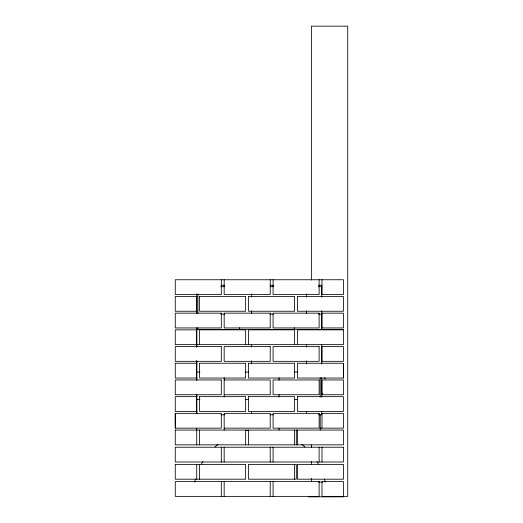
<?xml version="1.0" encoding="UTF-8"?>
<svg xmlns="http://www.w3.org/2000/svg" width="523" height="523" viewBox="0 0 523 523"><rect width="100%" height="100%" fill="white"/><g stroke="black" fill="none" stroke-linecap="round" stroke-linejoin="round"><path stroke-width="0.78" d="M175.264 428.141L175.264 413.353L221.307 413.353L221.307 428.141L175.264 428.141L175.264 413.353M196.74 479.199L196.74 464.404M196.74 444.844L196.74 428.442M196.74 329.85L196.74 347.063L196.74 344.644M196.74 311.244L196.74 296.449M199.603 479.199L199.603 464.404M199.603 444.844L199.603 430.05M199.603 344.644L199.603 329.85L245.647 329.85L245.647 344.644M245.647 444.844L245.647 430.05M248.51 444.844L248.51 430.05M248.51 344.644L248.51 329.85L294.554 329.85L294.554 344.644M294.554 479.199L294.554 464.404M294.554 444.844L294.554 430.05M297.417 444.844L297.417 430.05M297.417 344.644L297.417 329.85L343.461 329.85M343.461 378.044L343.461 363.25L297.417 363.25L297.417 378.044L343.461 378.044L343.461 363.25M221.249 285.238L224.517 285.238M270.273 285.238L273.542 285.238M318.481 285.238L321.75 285.238L321.75 297.162M220.706 286.669L224.772 286.669M270.169 286.669L273.542 286.669M318.481 286.669L321.75 286.669M321.645 294.541L343.461 294.541L343.461 279.753L175.264 279.753L175.264 294.541L221.307 294.541L221.307 279.753M197.079 296.449L175.264 296.449L175.264 311.244L197.079 311.244M321.645 313.153L343.461 313.153L343.461 327.941L321.645 327.941M220.706 314.107L224.792 314.107M270.103 314.107L273.398 314.107M318.52 314.107L321.75 314.107M196.74 327.764L196.74 329.372L343.461 329.372L343.461 344.644L175.264 344.644L175.264 329.85L197.079 329.85M321.645 346.553L343.461 346.553L343.461 361.341L321.645 361.341M197.079 363.25L175.264 363.25L175.264 378.044L197.073 378.044M196.74 372.075L199.963 372.075M245.156 372.075L248.379 372.075M294.377 372.075L297.607 372.075M224.171 379.953L270.214 379.953L270.214 394.741L224.171 394.741M321.645 394.741L343.461 394.741L343.461 379.953L321.985 379.953L321.985 394.741M197.079 396.65L175.264 396.65L175.264 411.444L197.073 411.444M196.74 399.513L199.963 399.513M245.156 399.513L248.379 399.513M294.377 399.513L297.607 399.513M321.645 413.353L343.461 413.353L343.461 428.141L320.03 428.141M220.948 414.785L224.982 414.785M270.169 414.785L273.398 414.785M318.533 414.785L321.75 414.785L321.75 411.568M224.171 428.141L270.214 428.141L270.214 413.353L224.171 413.353L224.171 430.05M245.679 430.527L248.909 430.527M318.579 482.056L322.593 482.056M308.152 496.85L343.461 496.85L343.461 481.578L321.985 481.578L321.985 496.373L347.736 496.373L347.736 26.15L311.381 26.15L311.381 280.04M321.985 279.753L321.985 294.541M321.985 313.153L321.985 327.941M321.985 346.553L321.985 361.341M321.985 413.353L321.985 428.141M321.985 447.23L321.985 462.018M321.75 310.878L321.743 329.372M321.75 344.644L321.75 364.008M321.75 377.724L321.75 397.094M320.2 377.724L320.2 397.094M320.2 414.785L320.2 430.05M319.122 279.753L319.122 294.541L273.078 294.541L273.078 279.753M319.122 447.23L319.122 462.018M311.381 444.942L311.381 447.394M311.381 461.266L311.381 464.535M311.381 478.414L311.381 481.676M306.485 293.933L306.485 297.162M306.485 310.878L306.485 313.297M306.478 344.644L306.478 347.063M306.478 360.778L306.478 364.008M306.478 411.568L306.478 413.177M296.319 430.05L296.319 444.844M294.312 327.764L294.312 329.372M279.047 377.724L279.047 380.149M279.047 394.669L279.047 397.094M279.047 428.442L279.047 430.05M273.078 447.23L273.078 462.018M273.078 481.578L273.078 496.373M270.214 279.753L270.214 294.541L224.171 294.541L224.171 279.753M270.214 447.23L270.214 462.018M270.214 481.578L270.214 496.373M251.615 293.933L251.615 297.162M251.615 310.878L251.615 313.297M251.609 344.644L251.609 347.063M251.609 360.778L251.609 364.008M251.609 411.568L251.609 413.177M239.442 327.764L239.442 329.372M224.171 377.724L224.171 397.094M224.171 447.23L224.171 462.018M224.171 481.578L224.171 496.373M221.307 447.23L221.307 462.018M221.307 481.578L221.307 496.373M197.936 293.933L197.936 313.297M197.936 327.764L197.936 329.372M196.74 329.372L196.74 344.644M196.74 293.919L196.74 313.257M322.606 393.486A18.181 18.181 0 0 1 321.671 394.773M324.685 377.547A18.181 18.181 0 0 1 325.129 379.064M194.687 482.154A66.8 66.8 0 0 1 195.432 479.081M201.335 464.346A66.8 66.8 0 0 1 202.911 461.619M215.012 446.956A66.8 66.8 0 0 1 218.039 444.367M301.882 444.367A66.8 66.8 0 0 1 304.909 446.956M317.003 461.619A66.8 66.8 0 0 1 318.579 464.346M324.482 479.081A66.8 66.8 0 0 1 325.228 482.154M175.264 464.404L175.264 479.199L245.647 479.199L245.647 464.404L175.264 464.404M175.264 430.05L175.264 444.844L343.461 444.844L343.461 430.05L175.264 430.05M196.74 394.669L196.74 413.817L196.74 394.669M196.74 360.778L196.74 380.149L196.74 360.778M199.603 396.65L199.603 411.444L245.647 411.444L245.647 396.65L199.603 396.65M199.603 363.25L199.603 378.044L245.647 378.044L245.647 363.25L199.603 363.25M199.603 296.449L199.603 311.244L245.647 311.244L245.647 296.449L199.603 296.449M248.51 464.404L248.51 479.199L296.319 479.199L296.319 464.404L248.51 464.404M248.51 396.65L248.51 411.444L294.554 411.444L294.554 396.65L248.51 396.65M248.51 363.25L248.51 378.044L294.554 378.044L294.554 363.25L248.51 363.25M248.51 296.449L248.51 311.244L294.554 311.244L294.554 296.449L248.51 296.449M297.417 464.404L297.417 479.199L343.461 479.199L343.461 464.404L297.417 464.404M297.417 396.65L297.417 411.444L343.461 411.444L343.461 396.65L297.417 396.65M297.417 296.449L297.417 311.244L343.461 311.244L343.461 296.449L297.417 296.449M221.307 313.153L175.264 313.153L175.264 327.941L221.307 327.941L221.307 313.153M270.214 313.153L224.171 313.153L224.171 327.941L270.214 327.941L270.214 313.153M319.122 313.153L273.078 313.153L273.078 327.941L319.122 327.941L319.122 313.153M221.307 346.553L175.264 346.553L175.264 361.341L221.307 361.341L221.307 346.553M270.214 346.553L224.171 346.553L224.171 361.341L270.214 361.341L270.214 346.553M319.122 346.553L273.078 346.553L273.078 361.341L319.122 361.341L319.122 346.553M221.307 379.953L175.264 379.953L175.264 394.741L221.307 394.741L221.307 379.953M319.122 379.953L273.078 379.953L273.078 394.741L319.122 394.741L319.122 379.953M319.122 413.353L273.078 413.353L273.078 428.141L319.122 428.141L319.122 413.353M343.461 447.23L175.264 447.23L175.264 462.018L343.461 462.018L343.461 447.23M319.122 481.578L175.264 481.578L175.264 496.373L319.122 496.373L319.122 481.578"/></g></svg>
